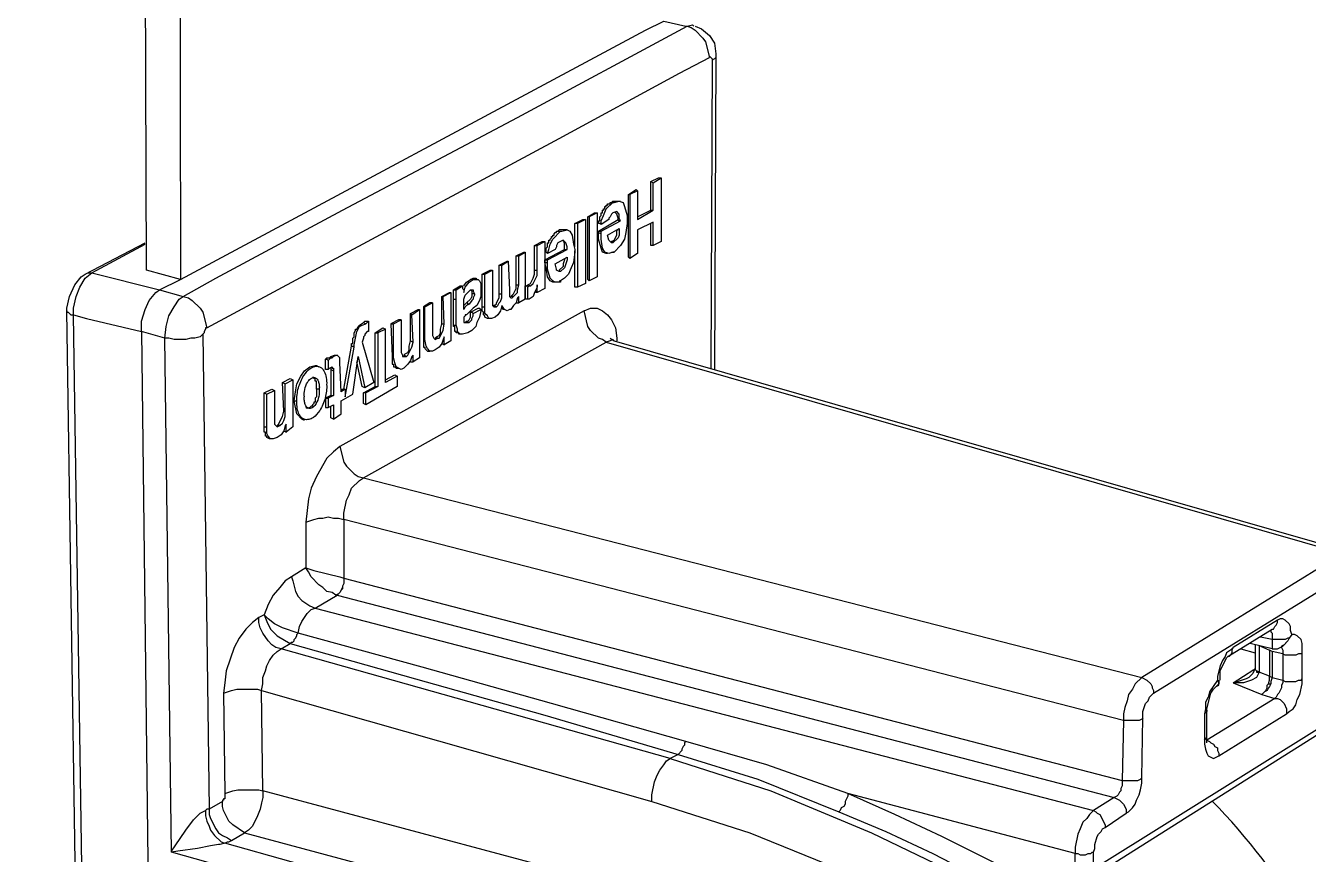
# Model space of a CAD drawing. Header units: feet. Extents: x -12372 to 90117, y -14865 to 4121.
# Drawn here: x -157.04 to -151.34, y 51.04 to 54.72 of the extents above; entities that cross this region are included whole.
import ezdxf

# ---------------------------------------------------------------- set-up
doc = ezdxf.new("R2010")
doc.units = ezdxf.units.FT
doc.header["$MEASUREMENT"] = 0
doc.layers.add('PDF_0', color=7, linetype='Continuous')

msp = doc.modelspace()

# ---------------------------------------------------------------- linework, layer by layer
at = {"layer": 'PDF_0', "lineweight": 25}
for points in [[(-156.8519, 53.4518), (-156.8519, 53.446), (-156.8461, 53.446), (-156.8345, 53.4345), (-156.8229, 53.4345), (-156.8229, 53.4634), (-156.8113, 53.5156), (-156.7939, 53.5562), (-156.7707, 53.5968), (-156.7417, 53.62), (-156.4402, 53.5446), (-156.3475, 53.591), (-156.4982, 53.6316), (-156.5098, 57.0756, 0.257069), (-156.649, 57.3191), (-158.4695, 58.4671)], [(-156.5632, 57.4587, -0.257069), (-156.3533, 57.0756), (-156.3475, 53.591), (-154.2834, 54.6984), (-154.2022, 54.739), (-154.1037, 54.7158), (-154.0979, 54.7158), (-154.0747, 54.7216), (-154.0689, 54.7158)]]:
    msp.add_lwpolyline(points, format="xyb", dxfattribs=at)
for points in [[(-156.7649, 49.6136), (-156.8229, 53.4345), (-156.7649, 53.4171), (-156.5214, 53.3591), (-156.5214, 53.4055), (-156.504, 53.4576), (-156.4866, 53.4982), (-156.4576, 53.533), (-156.4402, 53.5446), (-156.3359, 53.5156), (-156.1909, 53.5968), (-155.6285, 53.8983), (-154.8516, 54.3099), (-154.0979, 54.7158), (-154.0805, 54.71), (-154.0631, 54.6984), (-154.0283, 54.6636), (-154.0167, 54.6462), (-153.9993, 54.5767), (-153.9993, 54.5825), (-153.9877, 54.5709), (-153.9877, 54.5651), (-153.9935, 53.1967)], [(-154.0631, 54.7158), (-154.0341, 54.7042), (-153.9993, 54.6752), (-153.9761, 54.6404), (-153.9703, 54.594), (-153.9703, 54.5882), (-153.9761, 53.1909)], [(-156.2315, 53.3765), (-154.6661, 54.2172), (-154.1327, 54.5071), (-153.9993, 54.5767)], [(-153.9703, 54.5882), (-153.9703, 54.5767), (-153.9761, 54.5709), (-153.9877, 54.5651)], [(-154.2486, 53.7417), (-154.2486, 53.8461), (-154.3182, 53.8113), (-154.3182, 53.707), (-154.353, 53.6838), (-154.3588, 53.6896), (-154.3588, 53.9679), (-154.324, 53.9911), (-154.3182, 53.9853), (-154.353, 53.9679)], [(-154.3182, 53.9853), (-154.3182, 53.8577), (-154.2486, 53.8983), (-154.2486, 54.02), (-154.2138, 54.0432), (-154.2138, 53.7591), (-154.2486, 53.7417), (-154.2602, 53.7417), (-154.2602, 53.8403)], [(-154.3182, 53.8693), (-154.2602, 53.8983), (-154.2602, 54.0258), (-154.2254, 54.0432), (-154.2138, 54.0432)], [(-154.2602, 54.0258), (-154.2486, 54.02)], [(-154.4805, 53.8345), (-154.4863, 53.8403), (-154.4921, 53.8403), (-154.4921, 53.8519), (-154.4863, 53.8519), (-154.4863, 53.8693), (-154.4805, 53.8751), (-154.4805, 53.8867), (-154.4747, 53.8867), (-154.4747, 53.8983), (-154.4689, 53.8983), (-154.4689, 53.9041), (-154.4631, 53.9041), (-154.4631, 53.9157), (-154.4573, 53.9157), (-154.4573, 53.9215), (-154.4515, 53.9215), (-154.4515, 53.9273), (-154.4399, 53.9273), (-154.4399, 53.9331), (-154.4341, 53.9331)], [(-154.4283, 53.9331), (-154.4341, 53.9331), (-154.4283, 53.9389), (-154.4052, 53.9389), (-154.3936, 53.9389)], [(-154.3588, 53.9679), (-154.353, 53.9679), (-154.353, 53.6838)], [(-154.5327, 53.8693), (-154.5327, 53.5852), (-154.5385, 53.591), (-154.5385, 53.8693), (-154.5095, 53.8867), (-154.4979, 53.8867), (-154.5327, 53.8693), (-154.5385, 53.8693)], [(-154.4979, 53.8867), (-154.4979, 53.6026), (-154.5327, 53.5852)], [(-154.4515, 53.707), (-154.4573, 53.707), (-154.4747, 53.7128), (-154.4805, 53.7301), (-154.4921, 53.7707), (-154.4921, 53.8055), (-154.4052, 53.8577), (-154.4052, 53.8635), (-154.411, 53.8809), (-154.4168, 53.8867), (-154.4168, 53.8925)], [(-154.2602, 53.8983), (-154.2486, 53.8983)], [(-154.5965, 53.7359), (-154.5965, 53.8403), (-154.5617, 53.8577), (-154.5501, 53.8577), (-154.5849, 53.8403), (-154.5965, 53.8403)], [(-154.5849, 53.8403), (-154.5849, 53.5562), (-154.5965, 53.5562), (-154.5965, 53.7186)], [(-154.5501, 53.8577), (-154.5501, 53.5736), (-154.5849, 53.5562)], [(-154.3936, 53.8519), (-154.3994, 53.8519), (-154.4052, 53.8577)], [(-154.6313, 53.8113), (-154.6197, 53.8055), (-154.6081, 53.7881), (-154.6023, 53.7475), (-154.5965, 53.7243), (-154.5965, 53.7128), (-154.6023, 53.6664), (-154.6139, 53.6432), (-154.6255, 53.6142), (-154.6429, 53.5968), (-154.6603, 53.5852), (-154.6603, 53.5794), (-154.6835, 53.5794), (-154.6951, 53.5794), (-154.7067, 53.5852), (-154.7182, 53.6026), (-154.724, 53.6432), (-154.7298, 53.6664), (-154.7298, 53.678), (-154.6429, 53.7243), (-154.6429, 53.7533), (-154.6487, 53.7591)], [(-154.7182, 53.707), (-154.724, 53.7128), (-154.724, 53.7301), (-154.7182, 53.7359), (-154.7182, 53.7533), (-154.7124, 53.7533), (-154.7124, 53.7649), (-154.7067, 53.7649), (-154.7067, 53.7707), (-154.7009, 53.7765), (-154.7009, 53.7823), (-154.6951, 53.7823), (-154.6951, 53.7881), (-154.6893, 53.7881), (-154.6893, 53.7939), (-154.6835, 53.7997), (-154.6777, 53.7997), (-154.6777, 53.8055), (-154.6719, 53.8055)], [(-154.6835, 53.5794), (-154.6951, 53.5852), (-154.7067, 53.5968), (-154.7182, 53.6374), (-154.7182, 53.678), (-154.6313, 53.7243), (-154.6313, 53.7359), (-154.6371, 53.7533), (-154.6487, 53.7649), (-154.6719, 53.7533), (-154.6777, 53.7417), (-154.6777, 53.7359), (-154.6835, 53.7243), (-154.7182, 53.707), (-154.7124, 53.7243), (-154.7067, 53.7475), (-154.6951, 53.7707), (-154.6603, 53.8055), (-154.6545, 53.8055), (-154.6313, 53.8113), (-154.6371, 53.8113), (-154.6661, 53.8113), (-154.6719, 53.8055), (-154.6603, 53.8055)], [(-154.4921, 53.8055), (-154.4805, 53.8055)], [(-154.4921, 53.7997), (-154.4805, 53.7939)], [(-154.4225, 53.7591), (-154.4341, 53.7591), (-154.4225, 53.7649), (-154.411, 53.7881), (-154.411, 53.8113), (-154.4052, 53.8113)], [(-156.7939, 49.631), (-156.8519, 53.4518), (-156.8519, 53.4634), (-156.8403, 53.5156), (-156.8171, 53.5678), (-156.7881, 53.6026), (-156.7707, 53.6142), (-156.504, 53.7533)], [(-156.7707, 53.6142), (-156.7591, 53.62), (-156.7417, 53.62), (-156.504, 53.7475)], [(-154.9096, 53.4576), (-154.9212, 53.475), (-154.927, 53.4518), (-154.9386, 53.4345), (-154.9502, 53.4229), (-154.9676, 53.4171), (-154.9792, 53.4171), (-154.985, 53.4287), (-154.9965, 53.4402), (-154.9965, 53.6142), (-154.9618, 53.6316), (-154.9618, 53.475), (-154.956, 53.4692), (-154.9444, 53.4692), (-154.9386, 53.475), (-154.9328, 53.4866), (-154.927, 53.4924), (-154.9212, 53.5098), (-154.9212, 53.6548), (-154.8922, 53.6722), (-154.8864, 53.5446), (-154.8864, 53.5156), (-154.8806, 53.5098), (-154.8748, 53.5098), (-154.8516, 53.533), (-154.8516, 53.5446), (-154.8458, 53.5678), (-154.8458, 53.6954), (-154.8168, 53.7128)], [(-154.869, 53.5156), (-154.8806, 53.5156), (-154.869, 53.5272), (-154.8574, 53.5504), (-154.8574, 53.6954), (-154.8226, 53.7128), (-154.8168, 53.7128), (-154.8168, 53.504), (-154.8168, 53.562), (-154.811, 53.562), (-154.8052, 53.5678), (-154.7936, 53.5736), (-154.782, 53.5968), (-154.7762, 53.6142), (-154.7762, 53.7417), (-154.7414, 53.7591), (-154.7298, 53.7591), (-154.7298, 53.5504), (-154.7646, 53.533), (-154.7704, 53.533), (-154.7704, 53.5388)], [(-154.7646, 53.533), (-154.7646, 53.5678), (-154.7646, 53.5562), (-154.7762, 53.533), (-154.782, 53.5156), (-154.7994, 53.504), (-154.8052, 53.504), (-154.8052, 53.5562), (-154.7994, 53.562), (-154.7936, 53.562), (-154.782, 53.5736), (-154.7646, 53.6084), (-154.7646, 53.7417), (-154.7298, 53.7591)], [(-154.7762, 53.7417), (-154.7646, 53.7417)], [(-154.6429, 53.7243), (-154.6313, 53.7243)], [(-154.4341, 53.7128), (-154.4225, 53.7128)], [(-154.9444, 53.4692), (-154.956, 53.475), (-154.9444, 53.4808), (-154.9444, 53.4866), (-154.9328, 53.5098), (-154.9328, 53.6548), (-154.898, 53.6722), (-154.8922, 53.6722)], [(-154.9328, 53.6548), (-154.9212, 53.6548)], [(-154.8574, 53.6954), (-154.8458, 53.6954)], [(-154.7298, 53.678), (-154.7182, 53.678)], [(-154.7298, 53.6664), (-154.7182, 53.6664)], [(-154.6429, 53.6838), (-154.6429, 53.678), (-154.6487, 53.6606), (-154.6487, 53.649), (-154.6661, 53.6316), (-154.6603, 53.6258)], [(-155.0893, 53.562), (-155.0777, 53.5794), (-155.0603, 53.591)], [(-155.0487, 53.591), (-155.0603, 53.591), (-155.0487, 53.5968), (-155.0371, 53.5968), (-155.0313, 53.591)], [(-154.9734, 53.4171), (-154.985, 53.4171), (-154.9965, 53.4229), (-154.9965, 53.4287), (-155.0023, 53.4345), (-155.0023, 53.446), (-155.0081, 53.4518), (-155.0081, 53.6142), (-154.9734, 53.6316), (-154.9618, 53.6316)], [(-155.0081, 53.6142), (-154.9965, 53.6142)], [(-154.7762, 53.6316), (-154.7646, 53.6316)], [(-155.2285, 53.4866), (-155.2401, 53.4866), (-155.2691, 53.4692), (-155.2691, 53.2895), (-155.2633, 53.2895), (-155.2633, 53.2837), (-155.2517, 53.2721), (-155.2459, 53.2721), (-155.2401, 53.2721), (-155.2517, 53.2837), (-155.2575, 53.2953), (-155.2633, 53.3243), (-155.2633, 53.4692), (-155.2285, 53.4866), (-155.2285, 53.3417), (-155.2227, 53.3301), (-155.2169, 53.3243), (-155.2053, 53.3301), (-155.1995, 53.3301), (-155.1821, 53.3649), (-155.1763, 53.3939), (-155.1821, 53.5156), (-155.1473, 53.533), (-155.1473, 53.3185), (-155.1763, 53.3011), (-155.1763, 53.3359), (-155.1821, 53.3243), (-155.1879, 53.3069), (-155.1995, 53.2895), (-155.2169, 53.2779), (-155.2285, 53.2721), (-155.2401, 53.2721)], [(-155.2053, 53.3301), (-155.2169, 53.3301), (-155.2111, 53.3359), (-155.1995, 53.3417), (-155.1937, 53.3533), (-155.1937, 53.3707), (-155.1879, 53.3939), (-155.1879, 53.5156), (-155.1531, 53.533), (-155.1473, 53.533)], [(-155.1009, 53.3475), (-155.1125, 53.3475), (-155.1125, 53.3533), (-155.1241, 53.3533), (-155.1241, 53.3591), (-155.1299, 53.3591), (-155.1299, 53.3823), (-155.1357, 53.3823), (-155.1357, 53.5446), (-155.1067, 53.562), (-155.0951, 53.562)], [(-155.1357, 53.5446), (-155.1241, 53.5446)], [(-155.0603, 53.5446), (-155.0545, 53.5388), (-155.0545, 53.5272)], [(-154.8574, 53.5678), (-154.8458, 53.5678)], [(-154.8168, 53.562), (-154.811, 53.562), (-154.8052, 53.5562)], [(-154.8052, 53.5678), (-154.7936, 53.562)], [(-154.6661, 53.5852), (-154.6603, 53.5852)], [(-155.1879, 53.5156), (-155.1821, 53.5156)], [(-155.1357, 53.504), (-155.1241, 53.504)], [(-155.0429, 53.5272), (-155.0545, 53.5272), (-155.0545, 53.5156), (-155.0603, 53.504), (-155.0777, 53.4866), (-155.0893, 53.475)], [(-155.0661, 53.4808), (-155.0719, 53.4808), (-155.0719, 53.4866), (-155.0777, 53.4866)], [(-154.9328, 53.5272), (-154.9212, 53.5272)], [(-154.8052, 53.504), (-154.8168, 53.504), (-154.8458, 53.4866), (-154.8458, 53.5156), (-154.8516, 53.5098), (-154.8574, 53.4866), (-154.869, 53.475), (-154.8806, 53.4576), (-154.8864, 53.4576), (-154.898, 53.4518), (-154.9096, 53.4576), (-154.9154, 53.4576), (-154.9212, 53.4634)], [(-154.8574, 53.4866), (-154.8458, 53.4866)], [(-154.4225, 53.3185), (-154.4283, 53.3243), (-154.4399, 53.3185), (-154.4573, 53.3127), (-154.4747, 53.3243), (-154.4921, 53.3301), (-154.5269, 53.3649), (-154.5385, 53.3823), (-154.5559, 53.4518), (-155.6401, 52.8489), (-155.6691, 52.8257), (-155.6981, 52.7967), (-155.7445, 52.7155), (-155.7677, 52.6633), (-155.7793, 52.6169), (-155.7909, 52.5126), (-155.7909, 52.3096), (-155.8547, 52.2691), (-155.8836, 52.2517), (-155.9068, 52.2227), (-155.9358, 52.1879), (-155.959, 52.1473), (-155.9764, 52.1009), (-155.9996, 52.0893), (-156.0286, 52.0661), (-156.0576, 52.0371), (-156.0866, 51.9966), (-156.1098, 51.956), (-156.1445, 51.8516), (-156.1503, 51.7994), (-156.1561, 51.753), (-156.1503, 51.3066), (-156.1503, 51.2834), (-156.1561, 51.2834), (-156.1561, 51.2776), (-156.1619, 51.2776), (-156.1619, 51.2718), (-156.2199, 51.237), (-156.2199, 51.2138), (-156.2141, 51.1964), (-156.1909, 51.15), (-156.1793, 51.1327), (-156.1619, 51.1211), (-156.1388, 51.1095), (-156.1214, 51.0979)], [(-155.3444, 53.2489), (-155.356, 53.2547), (-155.3502, 53.2605), (-155.3386, 53.2663), (-155.3328, 53.2779), (-155.3328, 53.2953), (-155.327, 53.3185), (-155.327, 53.4402), (-155.2922, 53.4576), (-155.2864, 53.4576)], [(-155.327, 53.4402), (-155.3212, 53.4345)], [(-155.2691, 53.4692), (-155.2633, 53.4692)], [(-155.0835, 53.3997), (-155.0777, 53.4055), (-155.0719, 53.4055), (-155.0661, 53.4113), (-155.0603, 53.4229), (-155.0603, 53.446), (-155.0255, 53.4634), (-155.0197, 53.4634), (-155.0139, 53.4576)], [(-155.0603, 53.446), (-155.0545, 53.446), (-155.0487, 53.4402)], [(-155.0081, 53.4692), (-154.9965, 53.4692)], [(-154.5559, 53.4518), (-154.5269, 53.4634), (-154.4979, 53.4634), (-154.4747, 53.4518), (-154.4515, 53.4345), (-154.4341, 53.4113), (-154.4168, 53.3765), (-154.411, 53.3301), (-154.411, 53.3185)], [(-155.6227, 53.104), (-155.5879, 53.2953), (-155.5879, 53.3069), (-155.5821, 53.3069), (-155.5821, 53.3301), (-155.5763, 53.3359), (-155.5763, 53.3533), (-155.5705, 53.3649), (-155.5705, 53.3707), (-155.5648, 53.3707), (-155.559, 53.3823), (-155.5532, 53.3881), (-155.5358, 53.3997), (-155.53, 53.4055), (-155.5242, 53.4055), (-155.5126, 53.4055)], [(-155.6169, 53.104), (-155.6169, 53.0692), (-155.5763, 53.2895), (-155.5763, 53.3011), (-155.5648, 53.3591), (-155.5532, 53.3823), (-155.5416, 53.3881), (-155.5242, 53.3939), (-155.5126, 53.4055), (-155.5126, 53.3591), (-155.5184, 53.3591), (-155.53, 53.3475), (-155.53, 53.3417), (-155.5358, 53.3359), (-155.5358, 53.3301), (-155.5416, 53.3127), (-155.4894, 53.133), (-155.53, 53.1098)], [(-155.5358, 53.3997), (-155.5242, 53.3939)], [(-155.5242, 53.0344), (-155.5358, 53.0402), (-155.5358, 53.0866), (-155.4836, 53.1156), (-155.4836, 53.3533), (-155.4488, 53.3765), (-155.4372, 53.3707)], [(-155.4372, 53.1446), (-155.3966, 53.1677), (-155.385, 53.1619), (-155.4372, 53.133), (-155.4372, 53.3707), (-155.472, 53.3533), (-155.472, 53.1156), (-155.5242, 53.0866), (-155.5358, 53.0866)], [(-155.3676, 53.4113), (-155.3792, 53.4113), (-155.414, 53.3939), (-155.4082, 53.2489), (-155.4082, 53.2141), (-155.4024, 53.2141), (-155.4024, 53.2025), (-155.3966, 53.2025), (-155.3908, 53.1967), (-155.385, 53.1967), (-155.3792, 53.1967)], [(-155.414, 53.3939), (-155.4024, 53.3939)], [(-155.1879, 53.3939), (-155.1763, 53.3939)], [(-155.1357, 53.3881), (-155.1241, 53.3881)], [(-155.0777, 53.4055), (-155.0661, 53.3997)], [(-156.2489, 53.3475), (-156.2199, 51.237), (-156.2315, 51.237), (-156.2373, 51.2312), (-156.2373, 51.208), (-156.2315, 51.1848), (-156.2199, 51.1616), (-156.2141, 51.1442), (-156.1967, 51.1211), (-156.1677, 51.0921), (-156.1503, 51.0863), (-156.1735, 51.0805), (-156.1793, 51.0805), (-156.2141, 51.0747), (-156.2721, 51.0631), (-156.3591, 51.0515), (-156.3881, 51.0457), (-156.3881, 51.0515), (-156.3707, 51.0747), (-156.3243, 51.1442), (-156.2895, 51.1906), (-156.2605, 51.2196), (-156.2373, 51.2312)], [(-155.6401, 52.8489), (-155.6227, 52.7793), (-155.6111, 52.7619), (-155.5763, 52.7271), (-155.559, 52.7155), (-155.5358, 52.7097), (-154.4573, 53.3127), (-151.1873, 52.3734), (-151.1699, 52.3792), (-151.1525, 52.3792)], [(-155.4836, 53.3533), (-155.472, 53.3533)], [(-155.327, 53.3185), (-155.3154, 53.3127)], [(-155.2691, 53.3243), (-155.2633, 53.3243)], [(-155.1879, 53.3069), (-155.1763, 53.3011)], [(-154.4399, 53.3301), (-154.4225, 53.3185), (-151.1525, 52.3792), (-151.1409, 52.3734), (-151.1119, 52.356), (-151.0945, 52.327), (-151.0829, 52.2691), (-151.0829, 52.2633), (-151.0887, 51.9966), (-151.0887, 51.985), (-151.0655, 51.9734), (-151.0481, 51.956), (-151.0423, 51.9444), (-151.0365, 51.9386), (-151.0365, 51.9154)], [(-155.6923, 53.1909), (-155.7039, 53.1909), (-155.7039, 53.2373), (-155.6981, 53.2431), (-155.6865, 53.2431), (-155.6807, 53.2489), (-155.6633, 53.2547), (-155.6575, 53.2547), (-155.6517, 53.2547), (-155.6691, 53.2489), (-155.6749, 53.2431), (-155.6807, 53.2431), (-155.6923, 53.2315), (-155.6923, 53.1909), (-155.6865, 53.1967), (-155.6749, 53.2025), (-155.6749, 53.1967), (-155.6691, 53.1967), (-155.6691, 53.075), (-155.6923, 53.0634), (-155.6923, 53.0228), (-155.6691, 53.0344), (-155.6691, 52.9706), (-155.6807, 52.9764), (-155.6807, 53.0286)], [(-155.6865, 53.2431), (-155.6749, 53.2431), (-155.6807, 53.2489)], [(-155.6691, 52.9706), (-155.6343, 52.9938), (-155.6343, 53.0518), (-155.5821, 53.0808), (-155.559, 53.2489), (-155.53, 53.1098), (-155.5416, 53.1156), (-155.5648, 53.2257)], [(-155.6343, 53.0982), (-155.6285, 53.104), (-155.6169, 53.104), (-155.6343, 53.0924), (-155.6401, 53.2199), (-155.6401, 53.2431), (-155.6517, 53.2547)], [(-155.5879, 53.2953), (-155.5821, 53.2953), (-155.5763, 53.2895)], [(-155.4082, 53.2489), (-155.4024, 53.2431)], [(-155.7967, 52.9648), (-155.8083, 52.9706), (-155.8315, 52.9938), (-155.8431, 53.0518), (-155.8373, 53.0924), (-155.8315, 53.1272), (-155.8141, 53.1619), (-155.7967, 53.1851), (-155.7735, 53.2025), (-155.7503, 53.2083), (-155.7445, 53.2083), (-155.7329, 53.2025)], [(-155.7039, 53.2373), (-155.6981, 53.2373), (-155.6923, 53.2315)], [(-155.6807, 53.1967), (-155.6807, 53.075), (-155.7039, 53.0634), (-155.7039, 53.0228), (-155.6923, 53.0228)], [(-155.327, 53.2257), (-155.3154, 53.2257)], [(-155.9068, 52.9416), (-155.9184, 52.9416), (-155.9126, 52.9474), (-155.8952, 52.9822), (-155.8894, 53.0054), (-155.8952, 53.133), (-155.8604, 53.1503), (-155.8489, 53.1446)], [(-155.7329, 53.104), (-155.7445, 53.104), (-155.7445, 53.1388), (-155.7503, 53.1388), (-155.7503, 53.1503), (-155.7561, 53.1503), (-155.7561, 53.1561), (-155.7619, 53.1561)], [(-155.6807, 53.1909), (-155.6691, 53.1851)], [(-155.385, 53.1619), (-155.385, 53.1156), (-155.5242, 53.0344), (-155.5242, 53.0866)], [(-155.9416, 52.8836), (-155.9532, 52.8836), (-155.9648, 52.8894), (-155.9648, 52.8952), (-155.9706, 52.8952), (-155.9706, 52.9126), (-155.9764, 52.9126), (-155.9764, 53.0866), (-155.9416, 53.104), (-155.93, 53.0982)], [(-155.9764, 53.0866), (-155.9648, 53.0808)], [(-155.8952, 53.133), (-155.8836, 53.1272)], [(-155.7445, 53.104), (-155.7445, 53.0692), (-155.7503, 53.0634), (-155.7503, 53.046), (-155.7561, 53.046), (-155.7561, 53.0402), (-155.7619, 53.0344), (-155.7619, 53.0286), (-155.7677, 53.0286), (-155.7735, 53.0228), (-155.7851, 53.017), (-155.7909, 53.0228)], [(-155.4836, 53.1156), (-155.472, 53.1156)], [(-155.8431, 53.0518), (-155.8315, 53.0518)], [(-155.7039, 53.0634), (-155.6923, 53.0634)], [(-155.6807, 53.075), (-155.6691, 53.075)], [(-155.8894, 53.0054), (-155.8836, 53.0054)], [(-155.9764, 52.9358), (-155.9648, 52.9358)], [(-155.8894, 52.9184), (-155.8778, 52.9126)], [(-155.7909, 52.5126), (-155.7561, 52.5242), (-155.7329, 52.53), (-155.7155, 52.53), (-155.6923, 52.5358), (-155.6691, 52.53), (-155.6459, 52.53), (-155.6227, 52.5242), (-155.6227, 52.2633), (-152.1671, 51.3646), (-152.0976, 51.3646), (-152.086, 51.3704), (-152.0802, 51.3762)], [(-151.1351, 52.3038), (-151.1351, 52.3154), (-151.1409, 52.3212), (-151.1409, 52.3328), (-151.1467, 52.3444), (-151.1641, 52.3618), (-151.1873, 52.3734), (-152.0802, 51.8226), (-152.057, 51.811), (-152.0396, 51.7936), (-152.0338, 51.782), (-152.0338, 51.7762), (-152.028, 51.7646), (-152.028, 51.753)], [(-150.9032, 51.84), (-152.2947, 50.9703), (-152.2947, 51.0457), (-152.2889, 51.0631), (-152.2889, 51.0805), (-152.2773, 51.1153), (-152.2715, 51.1269), (-152.2599, 51.1385), (-152.2541, 51.15), (-152.2425, 51.1558), (-152.1497, 51.2196), (-152.1381, 51.2254), (-152.1208, 51.2428), (-152.1092, 51.2602), (-152.1034, 51.2776), (-152.0918, 51.3008), (-152.086, 51.324), (-152.0802, 51.353), (-152.0802, 51.3762), (-152.0744, 51.6429), (-152.0744, 51.6719), (-152.0628, 51.7067), (-152.0512, 51.7182), (-152.0454, 51.7356), (-152.028, 51.753), (-151.1351, 52.3038)], [(-155.8547, 52.2691), (-155.8489, 52.2517), (-155.8373, 52.2053), (-155.8257, 52.1821), (-155.8083, 52.1647), (-155.7735, 52.1415), (-155.7503, 52.1299), (-155.6517, 52.1879), (-152.2019, 51.2892), (-152.2947, 51.2312), (-152.2831, 51.2254), (-152.2773, 51.2196), (-152.2657, 51.2138), (-152.2425, 51.1674), (-152.2425, 51.1558)], [(-155.6227, 52.2633), (-155.6227, 52.2401), (-155.6285, 52.2285), (-155.6285, 52.2227), (-155.6401, 52.1995), (-155.6459, 52.1937), (-155.6575, 52.1879)], [(-156.1561, 51.753), (-156.1214, 51.7646), (-156.0982, 51.7704), (-156.0054, 51.7704), (-155.988, 51.7646), (-155.9822, 51.7936), (-155.9822, 51.8226), (-155.9706, 51.8516), (-155.9648, 51.8748), (-155.9532, 51.898), (-155.9358, 51.9212), (-155.9184, 51.9386), (-155.901, 51.9502), (-155.9242, 51.956), (-155.9416, 51.9676), (-155.959, 51.985), (-155.9822, 52.0197), (-155.9938, 52.0429), (-155.9996, 52.0661), (-155.9996, 52.0893)], [(-151.5004, 51.9386), (-151.512, 51.9444), (-151.512, 51.8284), (-151.5004, 51.8226), (-151.454, 51.811), (-151.454, 51.7994), (-151.4598, 51.7878), (-151.4598, 51.7762), (-151.4714, 51.753), (-151.4772, 51.7472), (-151.483, 51.7356), (-151.4888, 51.7298), (-151.4772, 51.7298), (-151.4656, 51.724), (-151.4482, 51.7067), (-151.4366, 51.6835), (-151.4366, 51.6603), (-151.425, 51.6719), (-151.4076, 51.6835), (-151.396, 51.7009), (-151.3902, 51.724), (-151.3786, 51.7472), (-151.367, 51.7936), (-151.367, 51.9734), (-151.3728, 51.9908), (-151.3902, 52.0081), (-151.4018, 52.0139), (-151.4134, 52.0139), (-151.4192, 52.0313), (-151.4192, 52.0487), (-151.425, 52.0603), (-151.4424, 52.0777), (-151.454, 52.0835), (-151.4656, 52.0835), (-151.4772, 52.0777), (-151.6743, 51.956), (-151.6859, 51.9444), (-151.7033, 51.9328), (-151.7091, 51.9154), (-151.7207, 51.898), (-151.7323, 51.8748), (-151.7439, 51.8284), (-151.7439, 51.811), (-151.7787, 51.7588), (-151.7845, 51.7356), (-151.7961, 51.7125), (-151.7961, 51.6835), (-151.8019, 51.6603), (-151.8019, 51.5269), (-151.7961, 51.5037), (-151.7903, 51.4863), (-151.7845, 51.4747), (-151.7613, 51.4631), (-151.7381, 51.4747), (-151.4366, 51.6603)], [(-151.7323, 51.811), (-151.7323, 51.8516), (-151.7033, 51.9096), (-151.6975, 51.9154), (-151.5004, 52.0371), (-151.4946, 52.0371), (-151.4888, 52.0487), (-151.483, 52.0545), (-151.4772, 52.0661), (-151.4772, 52.0777)], [(-155.8604, 51.9734), (-155.8547, 51.9792), (-155.8489, 51.9792), (-155.8431, 51.985), (-155.8431, 51.9908), (-155.8373, 51.9966), (-155.8315, 52.0081), (-155.8315, 52.0139), (-155.8257, 52.0197)], [(-151.5062, 52.0313), (-151.5062, 52.0255), (-151.5004, 52.0197), (-151.5004, 51.9908), (-151.5526, 52.0024)], [(-151.4134, 52.0139), (-151.425, 51.9966), (-151.4308, 51.9966), (-151.4424, 51.9908), (-151.5004, 51.9908), (-151.5004, 51.9502), (-151.4772, 51.9502), (-151.454, 51.9618), (-151.4308, 51.985)], [(-151.425, 51.9966), (-151.4308, 51.985), (-151.4482, 51.9676), (-151.4598, 51.9618), (-151.4598, 51.956), (-151.454, 51.9444), (-151.454, 51.927), (-151.454, 51.811), (-151.4424, 51.8052), (-151.396, 51.8052), (-151.3844, 51.811), (-151.3728, 51.811), (-151.367, 51.8168)], [(-154.1037, 51.5385), (-154.1095, 51.5327), (-154.1095, 51.5211), (-154.1153, 51.5153), (-154.1211, 51.5037), (-154.1211, 51.4979), (-154.1384, 51.4805), (-154.1732, 51.4631), (-155.901, 51.9502), (-155.8604, 51.9734), (-155.3038, 51.8168), (-154.7298, 51.6545), (-154.1384, 51.4805), (-153.7848, 51.3704), (-153.4253, 51.2254), (-153.2166, 51.1385), (-153.0078, 51.0399), (-152.8049, 50.9355)], [(-151.367, 51.9328), (-151.3728, 51.927), (-151.3844, 51.927), (-151.396, 51.9212), (-151.4424, 51.9212), (-151.454, 51.927), (-151.5004, 51.9386), (-151.5004, 51.8226), (-151.5062, 51.8052), (-151.5062, 51.7936), (-151.512, 51.782), (-151.5178, 51.7762), (-151.5236, 51.7646), (-151.5352, 51.7588), (-151.5468, 51.7472), (-151.5294, 51.7646), (-151.5236, 51.7762), (-151.5236, 51.7878), (-151.5178, 51.7936), (-151.512, 51.811), (-151.512, 51.8284), (-151.5583, 51.8458), (-151.5699, 51.8226), (-151.5931, 51.811), (-151.6279, 51.7994), (-151.6743, 51.7994), (-151.5468, 51.7472), (-151.4888, 51.7298), (-151.7903, 51.5443), (-151.7787, 51.5385), (-151.7729, 51.5327), (-151.7613, 51.5269), (-151.7555, 51.5153), (-151.7439, 51.5095), (-151.7439, 51.4979), (-151.7381, 51.4863), (-151.7381, 51.4747)], [(-151.6743, 51.956), (-151.6801, 51.9444), (-151.6801, 51.9328), (-151.6859, 51.9212), (-151.6917, 51.9154), (-151.6975, 51.9154)], [(-151.5757, 51.9676), (-151.5757, 51.8632), (-151.5873, 51.84), (-151.6047, 51.8226), (-151.6163, 51.8168), (-151.6511, 51.8052), (-151.6743, 51.7994), (-151.5815, 51.8574)], [(-151.6395, 51.9502), (-151.5757, 51.9328)], [(-151.5004, 51.9502), (-151.5989, 51.9734)], [(-151.5583, 51.9618), (-151.5583, 51.8458), (-151.5699, 51.8516), (-151.5757, 51.8574), (-151.5757, 51.8632), (-151.5757, 51.8574), (-151.5699, 51.8516), (-151.5699, 51.8458), (-151.5583, 51.8458)], [(-151.5526, 51.9618), (-151.512, 51.9444)], [(-152.3121, 50.9297), (-150.9264, 51.8052)], [(-151.8019, 51.5443), (-151.7903, 51.5559), (-151.7903, 51.6777), (-151.7903, 51.6835), (-151.7729, 51.753), (-151.7613, 51.7704), (-151.7497, 51.782), (-151.7381, 51.7878), (-151.7381, 51.7994), (-151.7381, 51.811), (-151.7381, 51.7936), (-151.7381, 51.7994), (-151.7439, 51.811)], [(-151.7381, 51.7936), (-151.7497, 51.782)], [(-151.5178, 51.7936), (-151.5062, 51.7936)], [(-151.7903, 51.6777), (-151.7903, 51.6719), (-151.8019, 51.6603)], [(-152.0744, 51.6429), (-152.0802, 51.6371), (-152.0918, 51.6313), (-152.1613, 51.6313), (-152.1671, 51.3646), (-152.1671, 51.3414), (-152.1729, 51.3298), (-152.1729, 51.3182), (-152.1787, 51.3124), (-152.1845, 51.3008), (-152.1903, 51.295), (-152.2019, 51.2892), (-152.1787, 51.2776), (-152.1613, 51.2602), (-152.1497, 51.237), (-152.1497, 51.2196)], [(-151.7903, 51.5327), (-151.7903, 51.5617)], [(-154.2544, 51.2718), (-154.2544, 51.3008), (-154.2428, 51.3588), (-154.2312, 51.3878), (-154.2196, 51.411), (-154.2022, 51.4341), (-154.1906, 51.4515), (-154.1732, 51.4631), (-153.7268, 51.3182), (-153.2803, 51.1327), (-152.8339, 50.9181), (-152.8513, 50.9065), (-152.8687, 50.8891), (-152.8861, 50.8659), (-152.8977, 50.8428), (-152.9151, 50.8196), (-152.9267, 50.7906), (-152.9383, 50.7674), (-152.9441, 50.7384)], [(-156.1503, 51.3066), (-156.1156, 51.3182), (-156.0924, 51.324), (-155.9996, 51.324), (-155.9822, 51.3182), (-155.9822, 51.2892), (-155.988, 51.266), (-155.9938, 51.237), (-156.0054, 51.208), (-156.0286, 51.1616), (-156.046, 51.1442), (-156.0634, 51.1327), (-156.1156, 51.1674), (-156.133, 51.1848), (-156.1561, 51.2312), (-156.1619, 51.2486), (-156.1619, 51.2718)], [(-152.3585, 50.9181), (-152.3643, 50.9239), (-152.3701, 50.9239), (-152.3701, 50.9297), (-152.3759, 50.9413), (-152.3759, 50.9587), (-152.5092, 50.9877), (-152.5266, 50.9297), (-152.6136, 50.9529), (-152.6658, 50.9645), (-152.9673, 51.1153), (-153.176, 51.2138), (-153.3847, 51.3066), (-153.3847, 51.295), (-153.3963, 51.2718), (-153.3963, 51.2602), (-153.4021, 51.2486), (-153.4137, 51.2428), (-153.4195, 51.2312), (-153.4253, 51.2254)], [(-152.3121, 50.9297), (-152.3063, 50.9297), (-152.3005, 50.9413), (-152.2947, 50.9471), (-152.2947, 50.9703), (-152.3005, 50.9645), (-152.3121, 50.9587), (-152.3759, 50.9587), (-152.3759, 51.0399), (-152.3643, 51.0399), (-152.3527, 51.0341), (-152.3295, 51.0341), (-152.3179, 51.0399), (-152.3063, 51.0399), (-152.3005, 51.0457), (-152.2947, 51.0457)]]:
    msp.add_lwpolyline(points, dxfattribs=at)
for points in [[(-154.4283, 53.8867), (-154.4341, 53.8809), (-154.4399, 53.8693), (-154.4457, 53.8635), (-154.4457, 53.8577), (-154.4805, 53.8345), (-154.4805, 53.8519), (-154.4689, 53.8751), (-154.4573, 53.9041), (-154.4283, 53.9331), (-154.4225, 53.9331), (-154.3994, 53.9389), (-154.382, 53.9331), (-154.3762, 53.9157), (-154.3646, 53.8751), (-154.3646, 53.8403), (-154.3704, 53.7997), (-154.3762, 53.7707), (-154.3936, 53.7417), (-154.4225, 53.7128), (-154.4283, 53.7128), (-154.4457, 53.707), (-154.4631, 53.7128), (-154.4747, 53.7301), (-154.4805, 53.7707), (-154.4805, 53.8055), (-154.3936, 53.8519), (-154.3994, 53.8635), (-154.3994, 53.8809), (-154.411, 53.8925)], [(-154.4515, 53.7881), (-154.3994, 53.8171), (-154.3994, 53.7881), (-154.4052, 53.7765), (-154.4283, 53.7533), (-154.4341, 53.7533), (-154.4457, 53.7649)], [(-154.6835, 53.6606), (-154.6313, 53.6896), (-154.6313, 53.678), (-154.6429, 53.6432), (-154.6603, 53.6258), (-154.6661, 53.6258), (-154.6777, 53.6316), (-154.6777, 53.6374)], [(-155.0719, 53.3533), (-155.0951, 53.3475), (-155.1067, 53.3475), (-155.1183, 53.3591), (-155.1183, 53.3707), (-155.1241, 53.3881), (-155.1241, 53.5446), (-155.0951, 53.562), (-155.0951, 53.5504), (-155.0893, 53.5446), (-155.0893, 53.533), (-155.0835, 53.5562), (-155.0661, 53.5794), (-155.0487, 53.591), (-155.0255, 53.591), (-155.0197, 53.5852), (-155.0139, 53.5736), (-155.0139, 53.5156), (-155.0197, 53.4982), (-155.0313, 53.475), (-155.0487, 53.4634), (-155.0777, 53.4345), (-155.0835, 53.4345), (-155.0835, 53.4287), (-155.0893, 53.4229), (-155.0893, 53.3997), (-155.0661, 53.3997), (-155.0545, 53.4113), (-155.0545, 53.4171), (-155.0487, 53.4287), (-155.0487, 53.4402), (-155.0139, 53.4576), (-155.0139, 53.4518), (-155.0197, 53.4229), (-155.0313, 53.3997), (-155.0371, 53.3823), (-155.0545, 53.3649)], [(-155.0893, 53.4576), (-155.0893, 53.504), (-155.0835, 53.5214), (-155.0603, 53.5446), (-155.0487, 53.5446), (-155.0487, 53.5388), (-155.0429, 53.5272), (-155.0429, 53.5214), (-155.0487, 53.5098), (-155.0487, 53.504), (-155.0545, 53.4982), (-155.0661, 53.4808), (-155.0777, 53.475), (-155.0835, 53.4692)], [(-156.3127, 53.5098), (-156.2953, 53.4982), (-156.2605, 53.4634), (-156.2489, 53.446), (-156.2315, 53.3765), (-156.2373, 53.3765), (-156.2373, 53.3707), (-156.2431, 53.3591), (-156.2431, 53.3533), (-156.2605, 53.3359), (-156.2837, 53.3301), (-156.3011, 53.3301), (-156.3243, 53.3243), (-156.3765, 53.3243), (-156.3997, 53.3301), (-156.4171, 53.3301), (-156.4113, 53.3823), (-156.3997, 53.4287), (-156.3765, 53.4692), (-156.3533, 53.504), (-156.3359, 53.5156)], [(-155.356, 53.1967), (-155.3676, 53.1909), (-155.3908, 53.2025), (-155.3966, 53.2199), (-155.4024, 53.2431), (-155.4024, 53.3939), (-155.3676, 53.4113), (-155.3676, 53.2663), (-155.3618, 53.2547), (-155.3618, 53.2489), (-155.3444, 53.2489), (-155.3386, 53.2547), (-155.3212, 53.2895), (-155.3154, 53.3127), (-155.3212, 53.4345), (-155.2864, 53.4576), (-155.2864, 53.2431), (-155.3154, 53.2257), (-155.3154, 53.2547), (-155.3212, 53.2489), (-155.327, 53.2315), (-155.3386, 53.2141)], [(-153.9819, 50.2977), (-153.2688, 50.1238), (-153.2572, 50.1644), (-156.3881, 51.0457), (-156.4171, 53.3301), (-156.5214, 53.3591), (-156.4866, 50.5123), (-155.1705, 50.1644), (-155.1705, 50.1586), (-154.9618, 50.2572), (-154.7356, 50.3209), (-154.4921, 50.3499), (-154.2428, 50.3441)], [(-155.9184, 52.8894), (-155.9358, 52.8836), (-155.9474, 52.8836), (-155.959, 52.8952), (-155.9648, 52.9068), (-155.9648, 53.0808), (-155.93, 53.0982), (-155.93, 52.9474), (-155.9184, 52.9358), (-155.9068, 52.9416), (-155.8952, 52.9532), (-155.8894, 52.9648), (-155.8836, 52.9822), (-155.8836, 53.1272), (-155.8489, 53.1446), (-155.8489, 52.9358), (-155.8778, 52.9126), (-155.8778, 52.9474), (-155.8836, 52.9416), (-155.8894, 52.9184), (-155.901, 52.901)], [(-155.6227, 52.5242), (-155.6227, 52.5532), (-155.6111, 52.6111), (-155.5995, 52.6343), (-155.5879, 52.6633), (-155.5532, 52.6981), (-155.5358, 52.7097), (-152.0802, 51.8226), (-152.1092, 51.7936), (-152.1208, 51.7704), (-152.1381, 51.7472), (-152.1439, 51.7182), (-152.1555, 51.6893), (-152.1613, 51.6603), (-152.1613, 51.6313)], [(-155.6227, 52.2633), (-155.6227, 52.2401), (-155.6285, 52.2285), (-155.6285, 52.2169), (-155.6343, 52.2111), (-155.6401, 52.1995), (-155.6517, 52.1879), (-155.6575, 52.1879), (-155.6749, 52.1995), (-155.6981, 52.2053), (-155.7155, 52.2227), (-155.7329, 52.2343), (-155.7677, 52.2691), (-155.7793, 52.2922), (-155.7909, 52.3096), (-155.7561, 52.298), (-155.6401, 52.2691)], [(-153.3847, 51.3066), (-153.7442, 51.4341), (-154.1037, 51.5385), (-154.7009, 51.7067), (-155.2749, 51.869), (-155.8257, 52.0197), (-155.8199, 52.0487), (-155.8083, 52.0719), (-155.7851, 52.1067), (-155.7677, 52.1241), (-155.7503, 52.1299), (-152.2947, 51.2312), (-152.3121, 51.2138), (-152.3237, 51.1964), (-152.3411, 51.179), (-152.3527, 51.15), (-152.3643, 51.1269), (-152.3759, 51.0689), (-152.3759, 51.0399)], [(-155.8257, 52.0197), (-155.8952, 52.0429), (-155.93, 52.0603), (-155.959, 52.0835), (-155.9764, 52.1009), (-155.9648, 52.0719), (-155.9474, 52.0371), (-155.9184, 52.0081), (-155.8604, 51.9734), (-155.8547, 51.9792), (-155.8489, 51.9792), (-155.8431, 51.985), (-155.8431, 51.9908), (-155.8373, 51.9966), (-155.8315, 52.0081), (-155.8315, 52.0139)], [(-152.7991, 50.4659), (-155.9822, 51.3182), (-155.988, 51.7646), (-154.2544, 51.2718), (-153.8196, 51.1327), (-153.3789, 50.9529), (-152.9441, 50.7384), (-152.8861, 50.7094), (-152.7585, 50.663), (-152.7353, 50.6572)], [(-153.205, 50.2572), (-156.1503, 51.0863), (-156.1388, 51.0921), (-156.133, 51.0921), (-156.1214, 51.0979), (-156.0634, 51.1327), (-152.9557, 50.2977)]]:
    msp.add_lwpolyline(points, close=True, dxfattribs=at)
msp.add_circle((-155.0922, 53.1185), 9.1637, dxfattribs=at)
msp.add_arc((-153.7935, 49.286), 2.8381, 17.1002, 44.4562, dxfattribs=at)
for points, knots in [([(-155.7999, 53.1643), (-155.7912, 53.1775), (-155.7816, 53.1878), (-155.7651, 53.1996), (-155.7584, 53.2027), (-155.7482, 53.2051), (-155.7445, 53.2055), (-155.7372, 53.205), (-155.7337, 53.2042), (-155.7304, 53.2028)], [0, 0, 0, 0, 0.1384612, 0.1384612, 0.2325839, 0.2325839, 0.2842006, 0.2842006, 0.3345208, 0.3345208, 0.3345208, 0.3345208]), ([(-155.7304, 53.2028), (-155.7263, 53.2011), (-155.7226, 53.1987), (-155.7152, 53.1917), (-155.7118, 53.1869), (-155.7051, 53.1743), (-155.7022, 53.1651), (-155.6987, 53.1444), (-155.6982, 53.1336), (-155.6988, 53.123)], [0, 0, 0, 0, 0.0388533, 0.0388533, 0.0892054, 0.0892054, 0.163809, 0.163809, 0.2388192, 0.2388192, 0.2388192, 0.2388192]), ([(-155.8307, 53.0498), (-155.8319, 53.0687), (-155.8295, 53.0892), (-155.8189, 53.1284), (-155.8108, 53.1476), (-155.7999, 53.1643)], [0, 0, 0, 0, 0.1658054, 0.1658054, 0.3268556, 0.3268556, 0.3268556, 0.3268556]), ([(-155.7839, 53.1338), (-155.78, 53.1404), (-155.7755, 53.1456), (-155.7679, 53.1517), (-155.7647, 53.1534), (-155.7592, 53.1551), (-155.7567, 53.1554), (-155.753, 53.155), (-155.7518, 53.1548), (-155.7495, 53.154), (-155.7484, 53.1535), (-155.7473, 53.1529)], [0, 0, 0, 0, 0.0673794, 0.0673794, 0.1133948, 0.1133948, 0.1483001, 0.1483001, 0.1652585, 0.1652585, 0.1827544, 0.1827544, 0.1827544, 0.1827544]), ([(-155.7473, 53.1529), (-155.7451, 53.1516), (-155.7432, 53.1498), (-155.739, 53.1449), (-155.7371, 53.1414), (-155.7338, 53.1328), (-155.7326, 53.1274), (-155.7311, 53.1159), (-155.7311, 53.1094), (-155.7315, 53.1032)], [0, 0, 0, 0, 0.0224941, 0.0224941, 0.0561267, 0.0561267, 0.1026889, 0.1026889, 0.1570588, 0.1570588, 0.1570588, 0.1570588]), ([(-155.7977, 53.0688), (-155.799, 53.0794), (-155.7983, 53.0911), (-155.7935, 53.1137), (-155.7894, 53.1247), (-155.7839, 53.1338)], [0, 0, 0, 0, 0.0937225, 0.0937225, 0.1879062, 0.1879062, 0.1879062, 0.1879062]), ([(-155.7319, 53.1045), (-155.7306, 53.0939), (-155.7313, 53.0822), (-155.736, 53.0596), (-155.7401, 53.0486), (-155.7456, 53.0394)], [0, 0, 0, 0, 0.0934111, 0.0934111, 0.1878301, 0.1878301, 0.1878301, 0.1878301]), ([(-155.6988, 53.1236), (-155.6976, 53.1046), (-155.7, 53.0841), (-155.7106, 53.0449), (-155.7187, 53.0257), (-155.7297, 53.009)], [0, 0, 0, 0, 0.1657191, 0.1657191, 0.3267478, 0.3267478, 0.3267478, 0.3267478]), ([(-155.7992, 52.9703), (-155.8033, 52.972), (-155.807, 52.9744), (-155.8145, 52.9814), (-155.8178, 52.9862), (-155.8245, 52.9988), (-155.8274, 53.0079), (-155.831, 53.0286), (-155.8314, 53.0395), (-155.8308, 53.0501)], [0, 0, 0, 0, 0.0388185, 0.0388185, 0.0890379, 0.0890379, 0.1633587, 0.1633587, 0.2387734, 0.2387734, 0.2387734, 0.2387734]), ([(-155.7823, 53.0203), (-155.7845, 53.0216), (-155.7864, 53.0233), (-155.7905, 53.0282), (-155.7924, 53.0317), (-155.7958, 53.0403), (-155.797, 53.0457), (-155.7984, 53.0573), (-155.7985, 53.0637), (-155.798, 53.07)], [0, 0, 0, 0, 0.0224599, 0.0224599, 0.0560015, 0.0560015, 0.1026312, 0.1026312, 0.15711, 0.15711, 0.15711, 0.15711]), ([(-155.7456, 53.0394), (-155.7496, 53.0328), (-155.754, 53.0276), (-155.7617, 53.0214), (-155.7649, 53.0197), (-155.7704, 53.018), (-155.7729, 53.0177), (-155.7766, 53.0181), (-155.7777, 53.0184), (-155.7801, 53.0191), (-155.7812, 53.0196), (-155.7823, 53.0203)], [0, 0, 0, 0, 0.0675497, 0.0675497, 0.1136547, 0.1136547, 0.1485639, 0.1485639, 0.165519, 0.165519, 0.1830066, 0.1830066, 0.1830066, 0.1830066]), ([(-155.7297, 53.009), (-155.7384, 52.9957), (-155.748, 52.9854), (-155.7645, 52.9736), (-155.7713, 52.9704), (-155.7815, 52.9681), (-155.7851, 52.9677), (-155.7924, 52.9682), (-155.7959, 52.969), (-155.7992, 52.9703)], [0, 0, 0, 0, 0.1388567, 0.1388567, 0.2331898, 0.2331898, 0.2847211, 0.2847211, 0.3349438, 0.3349438, 0.3349438, 0.3349438])]:
    msp.add_open_spline(points, degree=3, knots=knots, dxfattribs=at)

doc.saveas('drawing.dxf')
